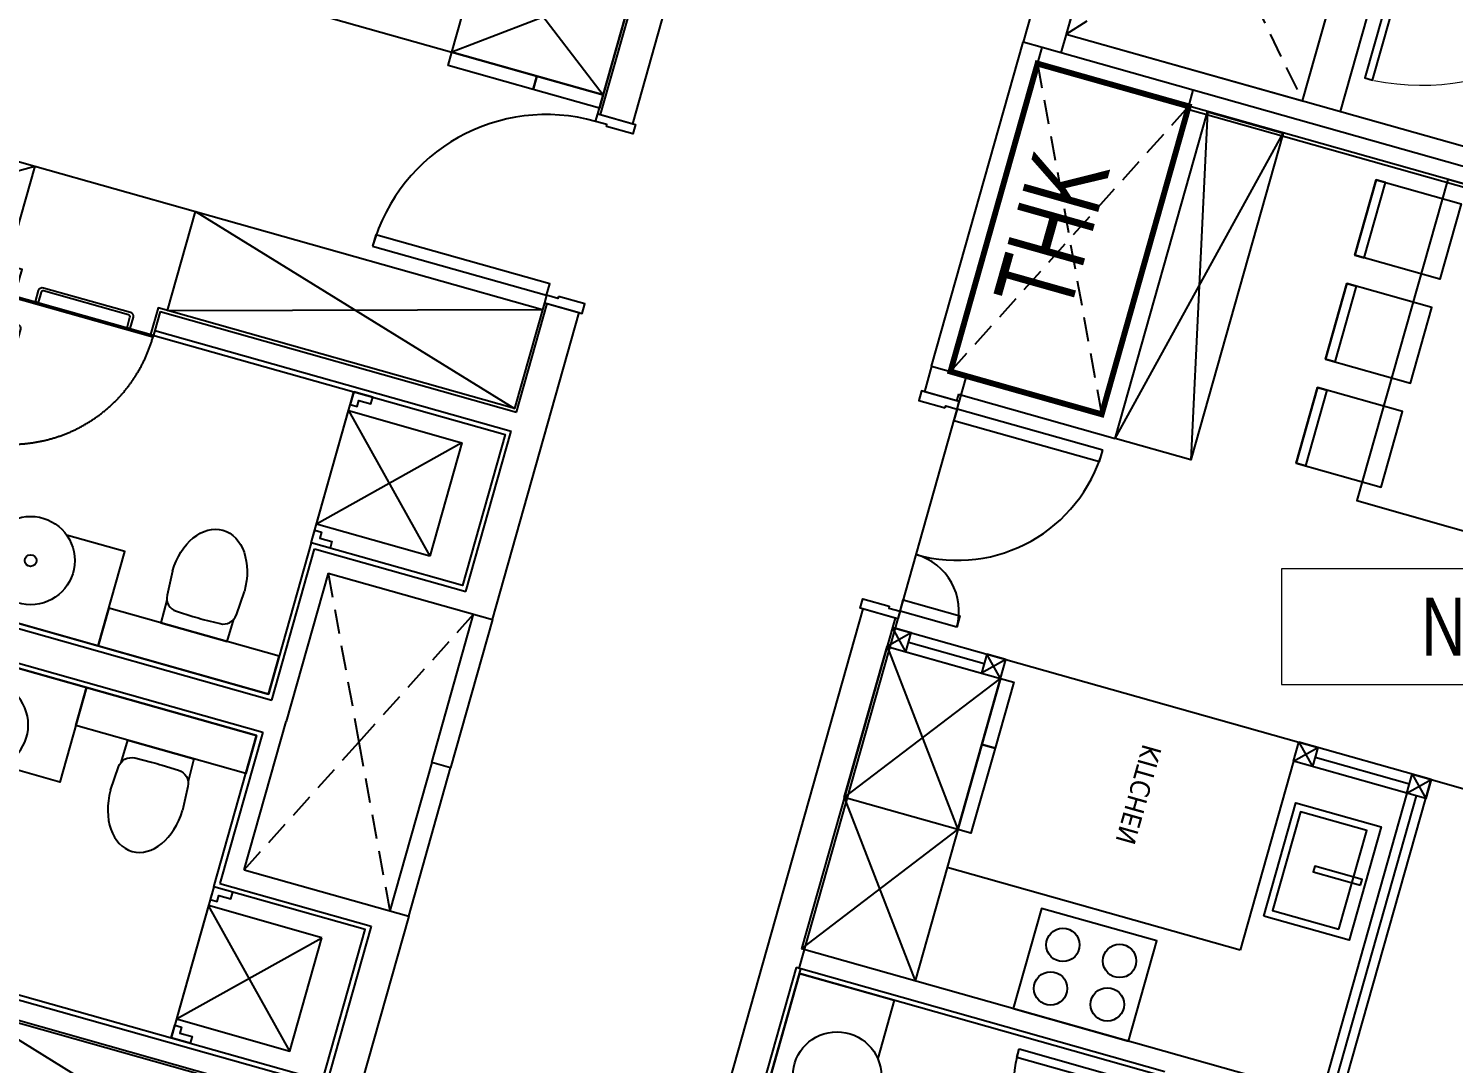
# Model space of a CAD drawing. Header units: millimetres. Extents: x -361675616 to 361246347, y -284141842 to 284396604.
# Drawn here: x -40833 to -33578, y 129021 to 134293 of the extents above; entities that cross this region are included whole.
import ezdxf
from ezdxf.enums import TextEntityAlignment as Align
from ezdxf.xclip import XClip

# ---------------------------------------------------------------- set-up
doc = ezdxf.new("R2010")
doc.units = ezdxf.units.MM
doc.header["$LTSCALE"] = 100
doc.header["$MEASUREMENT"] = 0
doc.header["$XCLIPFRAME"] = 0
doc.set_wipeout_variables(frame=1)
for name, pattern in [('ACAD_ISO03W100', [30, 12, -18]), ('HIDDEN', [0.375, 0.25, -0.125]), ('Xref_ST_MBDV Cot vach 30.7.2022$0$HIDDEN', [0.375, 0.25, -0.125])]:
    doc.linetypes.add(name, pattern=pattern)
for name, color, linetype in [('1VinaPVC-Text', 9, 'Continuous'), ('A-_FURN----_E-_N', 251, 'Continuous'), ('A-_SANIEQPT_E-_N', 251, 'Continuous'), ('A-ANNO-ROOM', 50, 'Continuous'), ('A-CORE-OTLN', 160, 'Continuous'), ('A-FLOR-STRS', 1, 'Continuous'), ('A-WALL-FNSH', 11, 'Continuous'), ('dien tich thong thuy', 3, 'Continuous'), ('IDEA - dim', 251, 'Continuous'), ('KT-Cua', 36, 'Continuous'), ('KT-Khuat', 9, 'HIDDEN'), ('KT-Net manh', 139, 'Continuous'), ('KT-Tuong', 1, 'Continuous'), ('Xref_NT1+NT2_MBDV Cot vach_220729$0$KT-Text', 7, 'Continuous'), ('Xref_ST_MBDV Cot vach 30.7.2022$0$KT-Khuat', 9, 'Xref_ST_MBDV Cot vach 30.7.2022$0$HIDDEN')]:
    doc.layers.add(name, color=color, linetype=linetype)
for name, color, linetype, lineweight in [('A-DOOR', 1, 'Continuous', 9), ('KT-Chuviet', 255, 'Continuous', 15), ('KT-Net thay', 7, 'Continuous', 15), ('KT-Net truc', 18, 'Continuous', 15)]:
    doc.layers.add(name, color=color, linetype=linetype, lineweight=lineweight)
doc.styles.add('220126_HDN_HBA typical plan$0$211210_HDN_HBA_TYPICAL PLAN CORE OPT 1$0$HBA-Text', font='GOTHIC.TTF')
doc.styles.add('font unicode ccu', font='arial.ttf')
doc.styles.add('ROMANS', font='ROMANS.SHX')
doc.styles.add('Tahoma', font='tahoma.ttf')
doc.styles.add('Xref_NT1+NT2_MBDV Cot vach_220729$0$Arial', font='arial.ttf', dxfattribs={"width": 0.7})

# ---------------------------------------------------------------- blocks, each defined once
blk = doc.blocks.new('d800')
blk.add_line((760, 70), (40, 70))
for points in [[(40, 790), (40, 70), (85, 70), (85, 790)], [(50, 25), (40, 25), (40, 70), (0, 70), (0, -70), (50, -70)], [(750, 25), (760, 25), (760, 70), (800, 70), (800, -70), (750, -70)]]:
    blk.add_lwpolyline(points, close=True)
blk.add_arc((40, 70), 720, 0, 90)
blk = doc.blocks.new('*U116')
at = {"ltscale": 5}
blk.add_lwpolyline([(305, -530), (305, -1.13686837721616e-13), (-305, 0), (-305, -530)], close=True, dxfattribs=at)
for centre in [(-150, -150), (150, -150.0000000000001), (-150, -380), (150, -380)]:
    blk.add_circle(centre, 85, dxfattribs=at)
blk = doc.blocks.new('*U117')
at = {"ltscale": 5}
for points in [[(-300, -450), (300, -450), (300, 0), (-300, 0)], [(-261, -65), (261, -65), (261, -415), (-261, -415)], [(-15, -20), (15, -20), (15, -270), (-15, -270)]]:
    blk.add_lwpolyline(points, close=True, dxfattribs=at)
blk = doc.blocks.new('*U115')
at = {"linetype": 'Continuous'}
for points in [[(-375.0000000000002, -849.9999999962746), (374.9999999999998, -849.9999999962748), (375.0000000000002, 850.0000000037252), (-374.9999999999998, 850.0000000037254)], [(-724.9999999999999, 750.0000000037254), (-274.9999999999999, 750.0000000037253), (-274.9999999999999, 350.0000000037253), (-724.9999999999999, 350.0000000037254)], [(-724.9999999999999, 350.0000000037254), (-674.9999999999999, 350.0000000037254), (-674.9999999999999, 750.0000000037254), (-724.9999999999999, 750.0000000037254)], [(725.0000000000001, 750.0000000037252), (275.0000000000001, 750.0000000037253), (275.0000000000001, 350.0000000037252), (725.0000000000001, 350.0000000037252)], [(725.0000000000001, 350.0000000037252), (675.0000000000001, 350.0000000037252), (675.0000000000001, 750.0000000037252), (725.0000000000001, 750.0000000037252)], [(-725, 200.0000000037254), (-274.9999999999999, 200.0000000037253), (-275.0000000000001, -199.9999999962747), (-725, -199.9999999962746)], [(-725, -199.9999999962746), (-675, -199.9999999962746), (-675, 200.0000000037254), (-725, 200.0000000037254)], [(725, 200.0000000037251), (275.0000000000001, 200.0000000037252), (274.9999999999999, -199.9999999962748), (725, -199.9999999962749)], [(725, -199.9999999962749), (675, -199.9999999962748), (675, 200.0000000037252), (725, 200.0000000037251)], [(-725.0000000000001, -749.9999999962746), (-275.0000000000001, -749.9999999962747), (-275.0000000000001, -349.9999999962747), (-725.0000000000001, -349.9999999962746)], [(-725.0000000000001, -349.9999999962746), (-675.0000000000001, -349.9999999962746), (-675.0000000000001, -749.9999999962746), (-725.0000000000001, -749.9999999962746)], [(724.9999999999999, -749.9999999962748), (274.9999999999999, -749.9999999962747), (274.9999999999999, -349.9999999962748), (724.9999999999999, -349.9999999962748)], [(724.9999999999999, -349.9999999962748), (674.9999999999999, -349.9999999962748), (674.9999999999999, -749.9999999962748), (724.9999999999999, -749.9999999962748)]]:
    blk.add_lwpolyline(points, close=True, dxfattribs=at)
blk = doc.blocks.new('dc')
for points in [[(-1100, -40), (-1110, -40), (-1110, -100), (-1150, -100), (-1150, 100), (-1100, 100)], [(-50, -40), (-40, -40), (-40, -100), (0, -100), (0, 100), (-50, 100)], [(-1109.999999999985, -400), (-1109.999999999985, -100), (-1049.999999999985, -100), (-1049.999999999985, -400)], [(-39.99999999998545, -869.9999999999709), (-39.99999999998545, -99.9999999999709), (-99.99999999998545, -99.9999999999709), (-99.99999999998545, -869.9999999999709)]]:
    blk.add_lwpolyline(points, close=True)
for centre, radius, start, end in [((-1110.000000000029, -99.9999999999709), 300.0000000000291, 270, 0), ((-40.0000000000291, -100.0000000000873), 769.9999999999345, 180, 270)]:
    blk.add_arc(centre, radius, start, end)
blk = doc.blocks.new('27')
blk.add_line((-5.820766091346741e-11, 100), (-4.365574568510056e-11, 1.455191522836685e-11))
blk.add_lwpolyline([(84.9999999999709, 5099.999999294523), (2.91038304567337e-11, 5099.999999294509), (-2.91038304567337e-11, 100)])
at = {"color": 6, "const_width": 29.99999999999999}
blk.add_lwpolyline([(84.9999999999709, 900.0000000000146), (1714.999999999956, 900.0000000000146), (1714.999999999971, 100.0000000000146), (84.9999999999709, 100)], close=True, dxfattribs=at)
at = {"layer": 'A-_FURN----_E-_N'}
for p, q in [((3149.994292274088, 2920.000000000029), (4749.994292274103, 2920.000000000015)), ((3149.994292274074, 2320.000000000015), (4149.994292274088, 2320.000000000015)), ((84.99999999995634, 1400.000000000015), (84.99999999994179, 1000.000000000015))]:
    blk.add_line(p, q, dxfattribs=at)
at = {"layer": 'A-_FURN----_E-_N', "linetype": 'Continuous'}
for points in [[(3149.994292274088, 770.0000000000146), (3149.994292274088, 839.9999999999854), (3499.994292274103, 840), (3499.994292274059, 770)], [(3499.994292274059, 770), (3499.994292274103, 840), (3949.994292274088, 840.0000000000146), (3949.994292274059, 770)], [(3149.994292274088, 170.0000000000146), (3149.994292274088, 770.0000000000146), (3949.994292274059, 770), (3949.994292274074, 170.0000000000582)]]:
    blk.add_lwpolyline(points, close=True, dxfattribs=at)
at = {"layer": 'A-WALL-FNSH', "color": 5}
for points in [[(3099.994292274059, 2419.999999999985), (3099.994292274103, 2920)], [(3149.994292274103, 2970), (4649.994292274103, 2969.999999999985)], [(3099.994292274088, 270), (3099.994292274074, 670)]]:
    blk.add_lwpolyline(points, dxfattribs=at)
at = {"layer": 'IDEA - dim'}
for p, q in [((3049.994292274088, 3020.000000000015), (3049.994292274059, 2320.000000000015)), ((4749.994292274074, 3019.999999999985), (3049.994292274088, 3020.000000000015)), ((3049.994292274059, 2920), (3149.994292274088, 3020.000000000015)), ((3149.994292274088, 2920.000000000029), (3049.994292274088, 3020.000000000015)), ((3149.994292274074, 2920.000000000087), (3149.994292274074, 2320.000000000015)), ((3049.994292274059, 2320.000000000015), (3149.994292274074, 2420.000000000015)), ((3149.994292274074, 2320.000000000015), (3049.994292274103, 2420.000000000015)), ((4149.994292274088, 2320.000000000015), (4149.994292274088, 770.0000000000146)), ((3049.994292274059, 170.0000000000146), (3049.994292274059, 770.0000000000146)), ((3049.994292274059, 770.0000000000146), (3149.994292274059, 670)), ((3149.994292274088, 770.0000000000146), (3049.994292274074, 670.0000000000146)), ((3149.994292274088, 770.0000000000728), (4149.994292274088, 770.0000000000582)), ((3149.994292274074, 269.9999999999854), (3149.994292274088, 770.0000000000146)), ((4149.994292274088, 770.0000000000146), (4749.994292274059, 770.0000000000146)), ((3049.994292274074, 270), (3149.994292274088, 170.0000000000146)), ((3149.994292274074, 269.9999999999854), (3049.994292274059, 170.0000000000146)), ((2999.994292274103, 169.9999999999854), (2999.994292274088, 0))]:
    blk.add_line(p, q, dxfattribs=at)
for points in [[(3149.994292274088, 2920.000000000029), (3049.994292274059, 2920), (3049.994292274088, 3020.000000000015), (3149.994292274088, 3020.000000000015)], [(3149.994292274074, 2320.000000000015), (3049.994292274059, 2320.000000000015), (3049.994292274103, 2420.000000000015), (3149.994292274074, 2420.000000000015)], [(4874.994292274059, 195), (6674.994292277814, 195.0000000000146), (6674.994292277799, 2095.000000000058), (4874.994292274088, 2095.000000000073)], [(1814.999999999971, 1000.000000000015), (84.99999999994179, 1000.000000000015), (84.99999999995634, 1400.000000000015), (1814.999999999956, 1400)], [(3149.994292274088, 770.0000000000146), (3049.994292274059, 770.0000000000146), (3049.994292274074, 670.0000000000146), (3149.994292274059, 670)], [(3149.994292274074, 269.9999999999854), (3049.994292274074, 270), (3049.994292274059, 170.0000000000146), (3149.994292274088, 170.0000000000146)]]:
    blk.add_lwpolyline(points, close=True, dxfattribs=at)
blk.add_lwpolyline([(5466.415648510636, 694.9999999999854), (5774.994292275936, 695), (5774.994292275907, 195), (4874.994292274059, 195), (4874.994292274088, 694.9999999999854), (5183.572936037512, 694.9999999999854)], dxfattribs=at)
blk.add_circle((5324.994292274045, 520.0000000000146), 224.9999999999999, dxfattribs=at)
at = {"layer": 'KT-Net manh', "linetype": 'ACAD_ISO03W100', "ltscale": 4}
for p, q in [((3049.994292274088, 3020.000000000015), (3049.994292274059, 4020)), ((3049.994292274059, 770.0000000000146), (3049.994292274059, 2320.000000000015)), ((84.99999999994179, 1000.000000000015), (1814.999999999956, 1400)), ((1814.999999999971, 1000.000000000015), (84.99999999995634, 1400.000000000015)), ((3149.994292274088, 170.0000000000146), (3949.994292274059, 770)), ((3949.994292274074, 170.0000000000582), (3149.994292274088, 770.0000000000146)), ((3949.994292274074, 170.0000000000582), (4749.994292274059, 770.0000000000146)), ((4749.994292274045, 170.0000000000146), (3949.994292274059, 770.0000000000582))]:
    blk.add_line(p, q, dxfattribs=at)
at = {"layer": 'KT-Tuong'}
for p, q in [((84.99999999995634, 5099.999999294538), (84.9999999999709, 900.0000000000146)), ((4749.994292274074, 3019.999999999985), (4749.994292274045, 170.0000000000146)), ((4849.994292274074, 2120.000000000044), (4849.994292274088, 170)), ((84.9999999999709, 900.0000000000146), (-4.365574568510056e-11, 900.0000000000146)), ((1714.999999999956, 900.0000000000146), (84.9999999999709, 900.0000000000146)), ((1714.999999999956, 1.455191522836685e-11), (1714.999999999956, 900.0000000000146)), ((1814.999999999971, 170.0000000000146), (1849.994292274059, 170.0000000000146)), ((1849.994292274059, 170.0000000000146), (1849.994292274059, 1.455191522836685e-11)), ((2999.994292274103, 169.9999999999854), (4749.994292274059, 169.9999999999563)), ((4849.994292274088, 169.9999999999563), (6699.994292277799, 170.0000000000146)), ((1714.999999999971, 100.0000000000146), (-5.820766091346741e-11, 100)), ((1714.999999999956, 1.455191522836685e-11), (-4.365574568510056e-11, 1.455191522836685e-11)), ((1714.999999999956, 1.455191522836685e-11), (1849.994292274059, 1.455191522836685e-11)), ((2999.994292274088, 0), (6799.994292277814, 1.455191522836685e-11))]:
    blk.add_line(p, q, dxfattribs=at)
for points in [[(1814.999999999971, 170.0000000000146), (1814.999999999971, 1000.000000000015), (84.99999999994179, 1000.000000000015)], [(-5.820766091346741e-11, 100), (-4.365574568510056e-11, 1.455191522836685e-11)]]:
    blk.add_lwpolyline(points, dxfattribs=at)
at = {"layer": 'Xref_ST_MBDV Cot vach 30.7.2022$0$KT-Khuat', "linetype": 'Xref_ST_MBDV Cot vach 30.7.2022$0$HIDDEN', "ltscale": 5}
for p, q in [((84.9999999999709, 100), (1714.999999999956, 900.0000000000146)), ((1714.999999999971, 100.0000000000146), (84.9999999999709, 900.0000000000146))]:
    blk.add_line(p, q, dxfattribs=at)
at = {"layer": 'A-_FURN----_E-_N', "linetype": 'Continuous', "rotation": 270}
blk.add_blockref('*U115', (934.9999999962165, 2645.000000000015), dxfattribs=at)
at = {"layer": 'A-_FURN----_E-_N', "linetype": 'Continuous', "extrusion": (0, 0, -1), "zscale": -0.9999999999999998, "rotation": 179.9999999999999}
blk.add_blockref('d800', (-4899.994292274059, 2165.000000000015), dxfattribs=at)
at = {"layer": 'A-_FURN----_E-_N', "rotation": 179.9999999999999}
blk.add_blockref('dc', (1849.994292274074, 84.99997074174462), dxfattribs=at)
at = {"layer": 'A-_SANIEQPT_E-_N', "linetype": 'Continuous', "extrusion": (0, 0, -1), "zscale": -0.9999999999999998, "rotation": 359.9999999999999}
blk.add_blockref('*U117', (-3649.994292274088, 2840), dxfattribs=at)
at = {"layer": 'A-_SANIEQPT_E-_N', "linetype": 'Continuous', "rotation": 90}
blk.add_blockref('*U116', (4219.994292274074, 1595), dxfattribs=at)
at = {"layer": '1VinaPVC-Text', "style": 'Tahoma', "text_generation_flag": 4}
blk.add_text('KITCHEN', height=100.0000000000054, dxfattribs=at).set_placement((3269.272469775722, 1657.752533752602))
blk = doc.blocks.new('220126_HDN_HBA typical plan$0$210902_YS plan 330pm ver13$0$TOTO-WC-CW822J')
at = {"color": 0}
blk.add_lwpolyline([(-177.2072506700642, -119.1915361834399), (-175, 0), (175, 0), (177.2072506700642, -119.1915361836145)], dxfattribs=at)
blk.add_lwpolyline([(-190, -270), (-183.3947591906181, -144.5004246227618, -0.3908696114996718), (-115.4352058441145, -78.20653349565691), (-27.76706723973621, -75.77130742336158, -0.01388621073825284), (27.76706724101678, -75.77130742336158), (115.4352058439981, -78.20653349565691, -0.3908696114996718), (183.3947591905016, -144.5004246227618), (190, -270)], format="xyb", dxfattribs=at)
blk.add_ellipse((0, -270), major_axis=(0, -270), ratio=0.7037037037037037, start_param=4.71238898038469, end_param=7.853981633974483, dxfattribs=at)
blk = doc.blocks.new('cuawc')
at = {"layer": 'IDEA - dim'}
blk.add_lwpolyline([(-760, 0), (-10, 0), (-10, -10), (-760, -10)], close=True, dxfattribs=at)
blk.add_lwpolyline([(-134.9999995920807, -10), (-134.9999999012798, -69.99999993096571, -0.4142135623730955), (-154.9999998733401, -89.9999998335843), (-614.9999995492399, -89.9999999582069, -0.4142135623730945), (-634.9999997187406, -70.0000000022701), (-635, -10), (-619.9999997802079, -10.00000001001172), (-619.9999996982515, -65.00000014714897, 0.4142135623731028), (-609.9999993927777, -74.99999979144195), (-159.9999995660037, -74.99999985605245, 0.4142135623730875), (-149.9999995790422, -64.99999990471406), (-149.9999996628612, -9.999999767518602), (-134.9999995920807, -10)], format="xyb", dxfattribs=at)
at = {"layer": 'KT-Cua'}
blk.add_lwpolyline([(-10, -750), (-10, 0), (0, 0), (0, -750)], close=True, dxfattribs=at)
blk.add_lwpolyline([(0, -124.9999995912076), (59.99999993108213, -124.9999999016291, -0.4142135623730955), (79.99999983422458, -144.999999873573), (79.9999999590218, -604.9999995499966, -0.4142135623730945), (60.00000000186265, -624.9999997186824), (0, -625), (9.313225746154785e-09, -609.9999997809646), (55.00000014714897, -609.9999996974366, 0.4142135623731028), (64.99999979138374, -599.9999993928359), (64.99999985657632, -149.9999995657708, 0.4142135623730875), (54.9999999050051, -139.9999995797989), (-2.328306436538696e-07, -139.9999996633269), (0, -124.9999995912076)], format="xyb", dxfattribs=at)
at = {"layer": 'KT-Net manh', "linetype": 'ACAD_ISO03W100', "ltscale": 4}
blk.add_arc((-10.00800025224789, -0.00334509369485101), 749.991999755212, 179.9997444509397, 270.7645857034216, dxfattribs=at)
blk = doc.blocks.new('stdo')
at = {"layer": 'A-_FURN----_E-_N', "linetype": 'Continuous'}
for points in [[(134.9999999999563, -8804.999999866748), (134.9999999999563, -9704.999999866748), (334.9999999999563, -9704.999999866748), (334.9999999999709, -8804.999999866748)], [(935.0000000018044, -9704.99999986669), (1002.500000001804, -9704.999999866719), (1002.500000001775, -9740.99999986666), (971.000000001819, -9740.99999986669), (971.0000000018481, -9804.99999986669), (935.0000000018335, -9804.99999986669)], [(1035.000000001819, -10304.99999986669), (1035.000000001834, -9704.99999986669), (1635.000000001775, -9704.999999866675), (1635.000000001819, -10304.99999986666)], [(1735.000000001834, -9704.99999986669), (1667.500000001804, -9704.99999986669), (1667.500000001834, -9740.999999866675), (1699.000000001834, -9740.99999986669), (1699.000000001834, -9804.999999866675), (1735.000000001834, -9804.99999986669)], [(3535.000000000015, -10164.99999999999), (3465.000000000015, -10165), (3464.999999999985, -9715), (3534.999999999956, -9714.999999999985)], [(4134.999999999985, -10515.00000000001), (3534.999999999971, -10514.99999999999), (3534.999999999956, -9714.999999999985), (4135, -9714.999999999985)], [(3534.999999999971, -10514.99999999999), (3464.999999999971, -10514.99999999999), (3465.000000000015, -10165), (3535.000000000015, -10164.99999999999)]]:
    blk.add_lwpolyline(points, close=True, dxfattribs=at)
at = {"layer": 'IDEA - dim'}
for p, q in [((1759.991999749123, -8644.995344715659), (1734.991999749094, -8644.995344715644)), ((1874.999936339605, -8679.999999866617), (2399.999936339649, -8679.999999999927)), ((2399.999936339649, -8679.999999999927), (2399.999936337757, -10514.99999999987)), ((934.9999999999709, -9704.99999986669), (1735.000000001834, -9704.99999986669))]:
    blk.add_line(p, q, dxfattribs=at)
for points in [[(2434.999999999956, -10514.99999999997), (1874.999936337801, -10514.99999986663), (1874.991936085047, -8629.995344715644), (1734.991935231054, -8629.995344715659), (1735.000000001877, -10504.99999986669), (934.9999999999709, -10504.99999986681), (934.9999999999709, -9704.99999986669), (134.9999999999563, -9704.999999866748), (134.9999999999418, -7004.999999866748), (1735.000000001834, -7004.999999866748), (1735.000000001834, -7909.999999866748), (1875.000000001834, -7909.999999866748), (1875.000000001237, -6864.999999866632), (1745.000000001804, -6864.999999866632), (1745.000000001863, -7004.999999866748), (1735.000000001834, -7004.999999866748)], [(3535, -6864.999999999884), (3534.999999999956, -9714.999999999985)], [(634.9999999999272, -8213.57864362943), (634.9999999999709, -7904.999999866806), (134.9999999999854, -7904.999999866748), (134.9999999999563, -8804.999999866748), (634.9999999999854, -8804.999999866748), (634.9999999999854, -8496.421356104096)], [(3534.999999999956, -9714.999999999985), (4135, -9714.999999999985)], [(3434.999999999956, -10529.99999999999), (3434.999999999942, -10699.99999999999)]]:
    blk.add_lwpolyline(points, dxfattribs=at)
for points in [[(1875.000000001208, -6964.999999863488), (2400.000000003041, -6964.999999996726), (2400.000000003085, -7830.000000000044), (1875.000000001222, -7829.999999866806)], [(2474.999999999927, -9594.999999999549), (2474.999999999942, -10514.99999999959), (2534.999999999971, -10514.99999999958), (2535.000000000015, -9594.999999999578)], [(2484.999999999971, -10574.99999999999), (2474.999999999942, -10575), (2474.999999999942, -10515), (2434.999999999956, -10514.99999999997), (2434.999999999956, -10715), (2484.999999999942, -10715)], [(3384.999999999942, -10574.99999999999), (3394.999999999927, -10575), (3394.999999999942, -10514.99999999999), (3434.999999999956, -10514.99999999996), (3434.999999999956, -10715), (3384.999999999956, -10714.99999999999)], [(809.9999999999709, -10699.99999986675), (25.00000000186265, -10699.99999986675), (25.00000000180444, -10599.99999986675), (809.9999999999418, -10599.99999986494)]]:
    blk.add_lwpolyline(points, close=True, dxfattribs=at)
for radius in [224.9999999999999, 29.99999999999999]:
    blk.add_circle((459.9999999999563, -8354.999999866748), radius, dxfattribs=at)
blk.add_arc((2474.999999999942, -10514.99999999959), 919.9999999999998, 0, 90, dxfattribs=at)
at = {"layer": 'KT-Khuat', "ltscale": 5}
blk.add_lwpolyline([(809.9999999981083, -9829.999999866748), (25.0000000018772, -10214.99999986675), (809.9999999999418, -10599.99999986494)], dxfattribs=at)
at = {"layer": 'KT-Net manh', "linetype": 'ACAD_ISO03W100', "ltscale": 4}
for p, q in [((2400.000000003085, -7830.000000000044), (2400.000000001222, -8680.000000000058)), ((1635.000000001819, -10304.99999986666), (1035.000000001834, -9704.99999986669)), ((1635.000000001775, -9704.999999866675), (1035.000000001819, -10304.99999986669)), ((4134.999999999985, -10515.00000000001), (3534.999999999956, -9714.999999999985)), ((4135, -9714.999999999985), (3534.999999999971, -10514.99999999999))]:
    blk.add_line(p, q, dxfattribs=at)
at = {"layer": 'KT-Net manh'}
blk.add_lwpolyline([(3434.999999999956, -10514.99999999996), (4134.999999999985, -10515.00000000001), (4135, -1100.000000000015), (4149.999999999927, -1100.000000000713)], dxfattribs=at)
at = {"layer": 'KT-Net manh', "linetype": 'ACAD_ISO03W100', "ltscale": 4}
for points in [[(1875.000000001208, -6964.999999863488), (2400.000000003085, -7830.000000000044)], [(2399.999936339649, -8679.999999999927), (1874.999936337801, -10514.99999986663)], [(1874.999936339605, -8679.999999866617), (2399.999936337757, -10514.99999999987)]]:
    blk.add_lwpolyline(points, dxfattribs=at)
at = {"layer": 'KT-Tuong'}
for p, q in [((109.9999999999563, -1099.999999866748), (109.9999999999709, -9729.999999866763)), ((1759.991999749036, -8644.995344715702), (1760.000000001848, -10529.99999986681)), ((1859.991999749036, -8644.995344715615), (1759.991999749123, -8644.995344715659)), ((1859.991999747202, -8644.995344715586), (1859.999999999971, -10529.99999986672)), ((109.9999999999709, -9729.999999866763), (909.9999999981083, -9729.99999986669)), ((909.9999999981083, -9729.99999986669), (909.9999999999418, -10529.99999986676)), ((809.9999999981083, -9829.999999866748), (25.00000000183354, -9829.999999866748)), ((809.9999999981083, -9829.999999866748), (809.9999999999709, -10699.99999986675)), ((909.9999999999709, -10529.99999986679), (1760.000000001804, -10529.99999986669))]:
    blk.add_line(p, q, dxfattribs=at)
for points in [[(1860, -10529.99999986665), (2434.999999999985, -10529.99999999999), (2434.999999999956, -10700)], [(3434.999999999956, -10529.99999999999), (4150.000000000029, -10529.99999999999)], [(809.9999999999709, -10699.99999986675), (2434.999999999956, -10700)], [(3434.999999999942, -10699.99999999999), (4150, -10699.99999999999)]]:
    blk.add_lwpolyline(points, dxfattribs=at)
at = {"layer": 'A-_SANIEQPT_E-_N', "xscale": -1.000000000000002, "rotation": 90}
blk.add_blockref('220126_HDN_HBA typical plan$0$210902_YS plan 330pm ver13$0$TOTO-WC-CW822J', (334.9999999999709, -9254.999999866748), dxfattribs=at)
at = {"layer": 'IDEA - dim'}
blk.add_blockref('cuawc', (1734.991999769263, -7895.000042913147), dxfattribs=at)
blk = doc.blocks.new('D--1350')
at = {"color": 8}
blk.add_arc((12617673.62648317, 597359.5347165096, -0.0001246030657289414), 1253.725465295016, 168.7753883424942, 251.6858554326427, dxfattribs=at)
at = {"layer": 'A-FLOR-STRS', "elevation": -0.0001246030657289414}
for points in [[(12617611.16276832, 597322.5291379769), (12616456.67406882, 597649.8758085204), (12616445.76251313, 597611.3928518703), (12617600.25121264, 597284.0461813267)], [(12617824.03671848, 597340.126903272), (12617803.57755157, 597267.971359553), (12617611.16276832, 597322.5291379769), (12617631.62193523, 597394.684681696)], [(12617476.23088103, 596113.4826600483), (12617455.77171412, 596041.3271163292), (12617263.35693087, 596095.8848947531), (12617283.81609778, 596168.0404384722)]]:
    blk.add_lwpolyline(points, close=True, dxfattribs=at)
blk = doc.blocks.new('A$C300D0CFC')
at = {"layer": 'A-CORE-OTLN'}
for p, q in [((-6521.867114528926, -30412.27174201838, 0.01655439809494934), (-6983.625295382575, -32046.42871057714)), ((-6329.403113805573, -30466.65564060569, 0.01655439809494934), (-6791.161294659221, -32100.81260916445)), ((-5368.728428804578, -32399.31018745431, 0.01431122635460859), (-4933.605199100479, -30859.4188027929, 0.01740563380979609)), ((-5561.141443772707, -32344.74585141853, 0.01431158862811401), (-5180.453210888838, -30997.49870384962, 0.01701887802458918))]:
    blk.add_line(p, q, dxfattribs=at)
at = {"layer": 'A-CORE-OTLN', "extrusion": (-1.345536328659832e-06, -1.629292407997712e-06, 0.9999999999977675)}
blk.add_line((-6764.0952344978, -32005.01921119221, 0.01315644447173126), (-2048.73296487247, -33337.4464877579, 0.01763368412771227), dxfattribs=at)
at = {"layer": 'A-CORE-OTLN', "extrusion": (-1.345536328659832e-06, -1.629292407997712e-06, 0.9999999999977675), "elevation": 0.07449335532382594}
blk.add_lwpolyline([(-6383.352938610104, -30657.59835770283), (-6764.095751909596, -32005.01954043471), (-5561.141443727432, -32344.74585126651), (-5180.454373533228, -30997.50281843922)], close=True, dxfattribs=at)
at = {"layer": 'Xref_ST_MBDV Cot vach 30.7.2022$0$KT-Khuat', "linetype": 'Xref_ST_MBDV Cot vach 30.7.2022$0$HIDDEN', "ltscale": 5, "extrusion": (-1.345536328659832e-06, -1.629292407997712e-06, 0.9999999999977675)}
for p, q in [((-6383.352938668802, -30657.59835778165, 0.0159541297946052), (-5561.141443809494, -32344.74585134303, 0.01431158862834653)), ((-6764.095752138644, -32005.01954051666, 0.01312644364828877), (-5180.454373719171, -30997.50281852321, 0.01701886975611725))]:
    blk.add_line(p, q, dxfattribs=at)
at = {"layer": 'A-DOOR', "rotation": 90}
blk.add_blockref('D--1350', (592406.0661634784, -12648685.06989405, 0.01808410997885951), dxfattribs=at)
blk = doc.blocks.new('TAG CAO DO SAN')
blk.add_wipeout([(1526701.778855525, -266095.2298759429), (1527644.6359120198, -266095.2298759429), (1527644.6359120198, -266566.65840419114), (1526701.778855525, -266566.65840419114)]).dxf.layer = 'KT-Net thay'
at = {"layer": 'KT-Net thay', "flags": 128}
blk.add_lwpolyline([(1526701.778855525, -266095.2298759429), (1526701.778855525, -266566.6584041911), (1527644.63591202, -266566.6584041911), (1527644.63591202, -266095.2298759429)], close=True, dxfattribs=at)
for points in [[(1526701.778855525, -266330.9441400666), (1527644.63591202, -266330.9441400666)], [(1526701.778855525, -266566.6584041911), (1527644.63591202, -266566.6584041911)]]:
    blk.add_lwpolyline(points, dxfattribs=at)
at = {"layer": 'KT-Chuviet', "color": 31, "style": 'ROMANS', "width": 0.75}
blk.add_text('DTTT:', height=117.8571320618522, dxfattribs=at).set_placement((1526748.92170835, -266507.8139601254))
at = {"layer": 'KT-Chuviet', "color": 31, "style": 'font unicode ccu', "width": 0.75}
blk.add_attdef('TÊNPHÒNG', text='', height=117.85713, dxfattribs=at).set_placement((1527175.308820772, -266213.4467624734), align=Align.MIDDLE_CENTER)
at = {"layer": 'KT-Chuviet', "color": 31, "ltscale": 15, "style": 'ROMANS', "width": 0.75, "flags": 8}
blk.add_attdef('CAO-DO', (1527091.943339912, -266507.7298381611), '', height=117.8571320618522, dxfattribs=at)
blk = doc.blocks.new('A$C418F5BC8')
at = {"layer": 'A-ANNO-ROOM', "insert": (648.1133449638728, 1090.790118377889), "char_height": 600, "attachment_point": 2, "rotation": 50.44882673977027, "style": '220126_HDN_HBA typical plan$0$211210_HDN_HBA_TYPICAL PLAN CORE OPT 1$0$HBA-Text'}
blk.add_mtext_dynamic_manual_height_columns('SL-S', width=722857412.8743668, gutter_width=9765.624999999996, heights=[0], dxfattribs=at)
blk = doc.blocks.new('A$C2A6C5140')
at = {"layer": 'A-ANNO-ROOM', "insert": (731.4497625969816, 1190.0169191678, 0.0003277973379295924), "char_height": 600, "attachment_point": 2, "rotation": 50.44882673977027, "style": '220126_HDN_HBA typical plan$0$211210_HDN_HBA_TYPICAL PLAN CORE OPT 1$0$HBA-Text'}
blk.add_mtext_dynamic_manual_height_columns('2-BR', width=722857412.8743668, gutter_width=9765.624999999996, heights=[0], dxfattribs=at)
blk = doc.blocks.new('A$C5388591E')
at = {"layer": 'A-ANNO-ROOM', "insert": (894.3001998505497, 842.1987865094561, 0.0004622000541105721), "char_height": 600, "attachment_point": 2, "rotation": 1.4064704596368105, "style": '220126_HDN_HBA typical plan$0$211210_HDN_HBA_TYPICAL PLAN CORE OPT 1$0$HBA-Text'}
blk.add_mtext_dynamic_manual_height_columns('3-BR', width=722857412.8743668, gutter_width=9765.624999999996, heights=[0], dxfattribs=at)
blk = doc.blocks.new('A$C21AF0CCA')
at = {"layer": 'A-ANNO-ROOM', "insert": (1197.56892258345, 814.6835720778872), "char_height": 600, "attachment_point": 2, "rotation": 0.10542954816276216, "style": '220126_HDN_HBA typical plan$0$211210_HDN_HBA_TYPICAL PLAN CORE OPT 1$0$HBA-Text'}
blk.add_mtext_dynamic_manual_height_columns('1-BR+', width=722857412.8743668, gutter_width=9765.624999999996, heights=[0], dxfattribs=at)

msp = doc.modelspace()

# ---------------------------------------------------------------- block references
at = {"layer": 'IDEA - dim', "rotation": 254.2212141373423}
msp.add_blockref('27', (-35769.30277113974, 134223.0635324864), dxfattribs=at)
at = {"layer": 'KT-Net manh'}
msp.add_blockref('A$C300D0CFC', (-28785.67740462571, 166269.4929641738), dxfattribs=at)

# ---------------------------------------------------------------- texts
at = {"layer": 'Xref_NT1+NT2_MBDV Cot vach_220729$0$KT-Text', "extrusion": (-2.279760247110746e-08, -7.842662398760276e-08, 0.9999999999999968), "style": 'Xref_NT1+NT2_MBDV Cot vach_220729$0$Arial', "width": 0.7}
msp.add_text('THK', height=400, rotation=74.22122668239095, dxfattribs=at).set_placement((-35431.4012297145, 133202.2624837385, -0.009600913017172414), align=Align.CENTER)

# ---------------------------------------------------------------- next in the draw order: block references
at = {"layer": 'IDEA - dim', "rotation": 74.22121413923438}
msp.add_blockref('stdo', (-48987.93409896787, 133412.0334289598), dxfattribs=at)
at = {"layer": 'KT-Net truc'}
ref = msp.add_blockref('TAG CAO DO SAN', (-3851207.719201197, 796779.5675876188, -3.413046139884756e-05), dxfattribs=dict(at, xscale=2.5, yscale=2.5, zscale=2.5))
XClip(ref).set_block_clipping_path([(1526674.1636322693, -266330.944140067), (1527644.6359120195, -266095.2298759429)])
ref.add_attrib('CAO-DO', '72.0', (-33477.86085141691, 130510.2429922162, -3.413046139884756e-05), dxfattribs={"layer": 'KT-Chuviet', "color": 31, "ltscale": 15, "height": 294.6428301546305, "style": 'ROMANS', "width": 0.7500000000000001})
ref.add_attrib('CAO-DO', '-0.030', (-33477.86085141691, 129920.9573319069, -3.413046139884756e-05), dxfattribs={"layer": 'KT-Chuviet', "color": 31, "ltscale": 15, "height": 294.6428301546305, "style": 'ROMANS', "width": 0.7500000000000001})
ref.add_attrib('TÊNPHÒNG', 'N.B2.1', dxfattribs={"layer": 'KT-Chuviet', "color": 31, "height": 294.642825, "style": 'font unicode ccu', "width": 0.7500000000000001}).set_placement((-33269.44714926575, 131245.9506814354, -3.413046139884756e-05), align=Align.MIDDLE_CENTER)

# ---------------------------------------------------------------- next in the draw order: linework, layer by layer
at = {"layer": 'dien tich thong thuy'}
msp.add_lwpolyline([(-35295.1472923319, 125162.7272609216), (-37575.84270877559, 125807.1870481955), (-37089.09881880809, 127529.7375947909), (-37430.72197190398, 127626.2706009018), (-36900.47024819446, 129502.792146078), (-36910.09343560668, 129505.511385687), (-36402.95524857321, 131300.2358378672), (-36098.40041239233, 132378.032827916), (-36057.61337032844, 132522.3751464316), (-35369.55547043098, 132327.9495144054), (-34930.39827361644, 133882.0942813065), (-30903.09726708265, 132744.0933315725), (-30941.16623913505, 132609.3700613501), (-28246.67211159958, 131847.9825039728), (-30481.88502787195, 123937.7225568102), (-33176.38057489003, 124699.109829765), (-33214.44668076612, 124564.3887613225), (-35297.86653194145, 125153.1040735076), (-35295.1472923319, 125162.7272609216)], dxfattribs=at)

# ---------------------------------------------------------------- next in the draw order: block references
at = {"layer": 'IDEA - dim', "xscale": -1, "rotation": 74.22121413925623}
msp.add_blockref('stdo', (-48974.35646459631, 133460.0838197575), dxfattribs=at)

# ---------------------------------------------------------------- next in the draw order: block references
at = {"layer": 'A-ANNO-ROOM'}
for p in [(-189530.7069264457, 172460.371857256, 5.460855537377236e-05), (-190889.2165836156, 167537.1358825558, 5.460855537377236e-05), (-200792.6048307914, 136225.8008255112, 5.461079910308954e-05)]:
    msp.add_blockref('A$C21AF0CCA', p, dxfattribs=at)
at = {"layer": 'dien tich thong thuy'}
for name, p in [('A$C418F5BC8', (-193627.8332148665, 162535.8262730713, 9.919419487628366e-05)), ('A$C418F5BC8', (-196423.0946702335, 158761.0613374173, 4.458552763712727e-05)), ('A$C2A6C5140', (-184324.1430110714, 156728.0149816945, 9.919419487628366e-05)), ('A$C418F5BC8', (-197159.0469856003, 154394.2669833445, 4.458552763712727e-05)), ('A$C418F5BC8', (-196884.0167786681, 150046.204543676, 4.458552763712727e-05)), ('A$C2A6C5140', (-186961.9323272624, 149139.8789736559, 9.919419487628366e-05)), ('A$C418F5BC8', (-198454.1163311225, 145455.9680739344, 9.919419487628366e-05)), ('A$C418F5BC8', (-199747.9958968313, 141469.2998190825, 4.458552763712727e-05)), ('A$C2A6C5140', (-189508.6406398182, 140127.2670308392, 9.919419487628366e-05)), ('A$C2A6C5140', (-191916.6485208535, 131438.3902857853, 4.458552763712727e-05)), ('A$C2A6C5140', (-194202.4980069638, 124603.3394083548, 4.458552763712727e-05)), ('A$C2A6C5140', (-196141.1504808805, 116842.4965355621, 9.919419487628366e-05)), ('A$C5388591E', (-189972.9039226725, 179563.5512734677, 4.458570785358675e-05)), ('A$C5388591E', (-206737.6566015921, 115340.5219298684, 9.91946273371655e-05))]:
    msp.add_blockref(name, p, dxfattribs=at)

doc.saveas('drawing.dxf')
